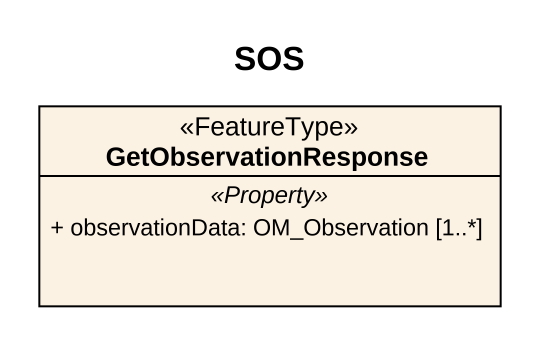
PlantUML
@startuml
title SOS
hide circle
hide empty members
skinparam classAttributeIconSize 0
class GetObservationResponse <<FeatureType>> {
  .. <<Property>> ..
  + observationData: OM_Observation [1..*]
}
@enduml
